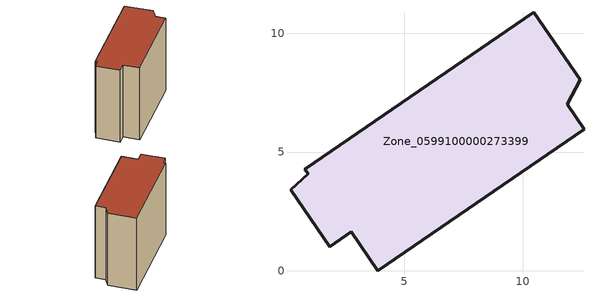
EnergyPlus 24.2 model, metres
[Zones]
Zone_0599100000273399
 floor ground (C_G): 0.81,4.26 10.47,10.89 12.42,8.05 11.87,7.01 12.58,5.97 3.88,0 2.76,1.63 1.86,1.01 0.2,3.42 0.95,4.08 z0
 wall outside (C_F): 11.87,7.01 12.42,8.05 10.47,10.89 0.81,4.26 0.95,4.08 0.2,3.42 1.86,1.01 2.76,1.63 3.88,0 12.58,5.97 11.87,7.01 z0:9.86
 roof outside (C_R): 0.95,4.08 0.2,3.42 1.86,1.01 2.76,1.63 3.88,0 12.58,5.97 11.87,7.01 12.42,8.05 10.47,10.89 0.81,4.26 z9.86
[BUILDING]
Pand.0599100000273399: North Axis=0; Terrain=City; Loads Convergence Tolerance Value=0.04; Temperature Convergence Tolerance Value=0.4; Solar Distribution=FullExterior; Maximum Number of Warmup Days=25; Minimum Number of Warmup Days=1
[Site:Location]
Rotterdam.The.Hague.AP_ZH_NLD Design_Conditions: Latitude=51.96; Longitude=4.45; Time Zone=1; Elevation=-4.5
[SITE:GROUNDTEMPERATURE:BUILDINGSURFACE]
18, 18, 18, 18, 18, 18, 18, 18, 18, 18, 18, 18
[MATERIAL] Thermal Absorptance=0.9; Solar Absorptance=0.7; Visible Absorptance=0.7
Name | Roughness | Thickness | Conductivity | Density | Specific Heat
G.TI.1946 | MediumSmooth | 0.15 | 1 | 540 | 1210
F.TI.1946 | Rough | 0.3 | 0.857143 | 1920 | 840
R.TI.1946 | MediumRough | 0.2 | 0.1 | 1500 | 1000
[CONSTRUCTION]
C_G: G.TI.1946
C_F: F.TI.1946
C_R: R.TI.1946
[ZONE]
Zone_0599100000273399: Type=1; Multiplier=1; Ceiling Height=Autocalculate; Volume=Autocalculate; Floor Area=autocalculate; Part of Total Floor Area=Yes
[ZONEINFILTRATION:DESIGNFLOWRATE]
Infil_Zone_0599100000273399: Zone or ZoneList or Space or SpaceList=Zone_0599100000273399; Schedule=AlwaysOn; Design Flow Rate Calculation Method=Flow/Area; Flow Rate per Floor Area=0.003; Constant Term Coefficient=1; Temperature Term Coefficient=0; Velocity Term Coefficient=0; Velocity Squared Term Coefficient=0
[HVACTEMPLATE:ZONE:IDEALLOADSAIRSYSTEM]
Zone_0599100000273399: Maximum Heating Supply Air Temperature=50; Minimum Cooling Supply Air Temperature=13; Maximum Heating Supply Air Humidity Ratio=0.0156; Minimum Cooling Supply Air Humidity Ratio=0.0077; Heating Limit=NoLimit; Cooling Limit=NoLimit; Dehumidification Control Type=ConstantSensibleHeatRatio; Cooling Sensible Heat Ratio=0.7; Dehumidification Setpoint=60; Humidification Control Type=None; Humidification Setpoint=30; Outdoor Air Method=None; Outdoor Air Flow Rate per Person=0.00944; Outdoor Air Flow Rate per Zone Floor Area=0; Outdoor Air Flow Rate per Zone=0; Demand Controlled Ventilation Type=None; Outdoor Air Economizer Type=NoEconomizer; Heat Recovery Type=None; Sensible Heat Recovery Effectiveness=0.7; Latent Heat Recovery Effectiveness=0.65
[ZONECONTROL:THERMOSTAT]
ThermostatControl_Zone_0599100000273399: Zone or ZoneList=Zone_0599100000273399; Control Type Schedule=DualSetpointControlType; Control 1=Thermostat_Zone_0599100000273399; Temperature Difference Between Cutout And Setpoint=0
[THERMOSTATSETPOINT:DUALSETPOINT]
Thermostat_Zone_0599100000273399: Heating Setpoint Temperature Schedule=HeatingSetpoint_Zone_0599100000273399; Cooling Setpoint Temperature Schedule=CoolingSetpoint_Zone_0599100000273399
[SCHEDULE:COMPACT]
HeatingSetpoint_Zone_0599100000273399: Through: 12/31, For: AllDays, Until: 24:00, 21
CoolingSetpoint_Zone_0599100000273399: Through: 12/31, For: AllDays, Until: 24:00, 24
DualSetpointControlType: Through: 12/31, For: AllDays, Until: 24:00, 4
AlwaysOn: Through: 12/31, For: AllDays, Until: 24:00, 1
